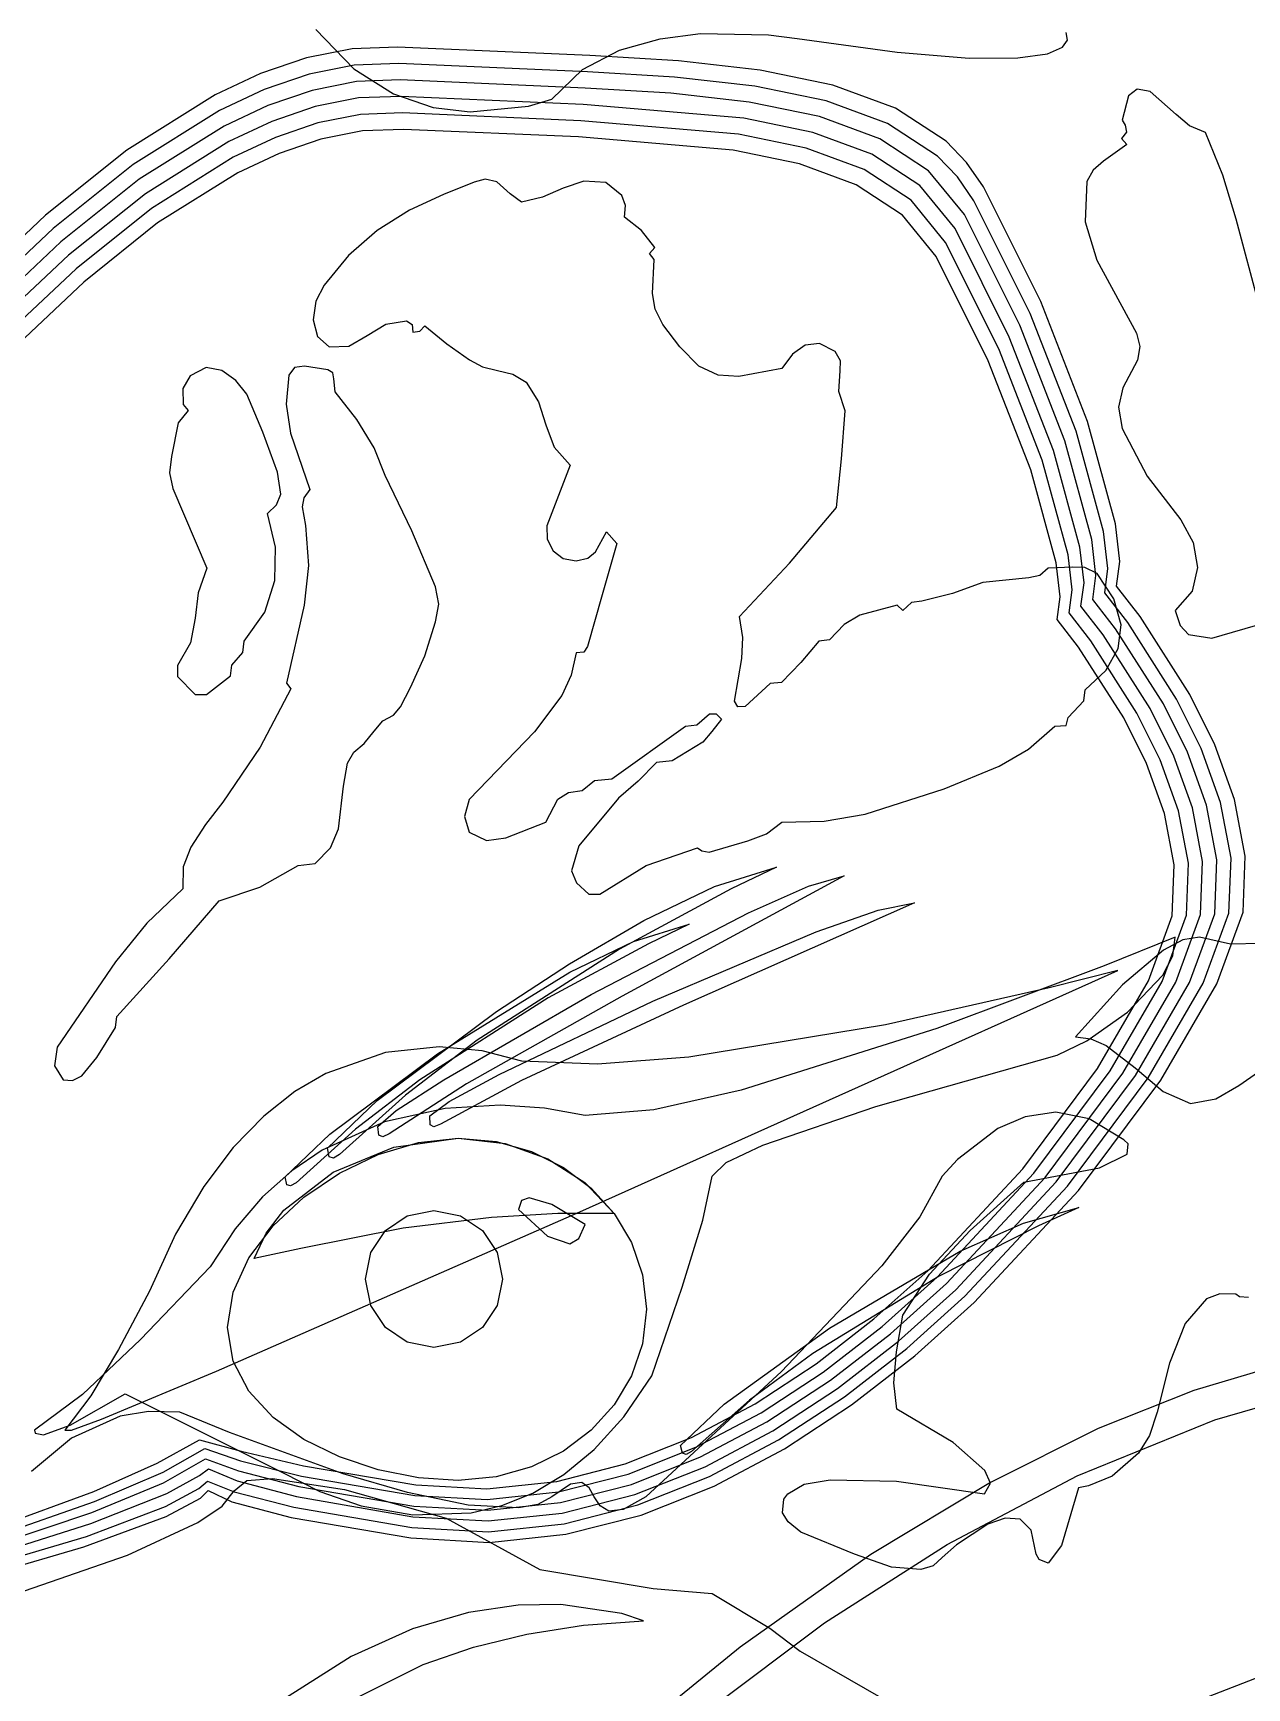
# Model space of a CAD drawing. Extents: x 0 to 231, y 0 to 238.
# Drawn here: x 94.8 to 132.3, y 147.2 to 198.3 of the extents above; entities that cross this region are included whole.
import ezdxf

# ---------------------------------------------------------------- set-up
doc = ezdxf.new("R2010")
doc.units = 0

msp = doc.modelspace()

# ---------------------------------------------------------------- linework, layer by layer
at = {"layer": 'Layer 1'}
for p, q in [((103.530291, 198.403423), (104.701846, 197.184422)), ((126.742863, 198.07057), (126.701994, 198.30999)), ((104.6533, 197.811331), (103.238278, 197.527494)), ((106.052966, 197.861515), (104.6533, 197.811331)), ((111.989354, 197.602109), (106.052966, 197.861515)), ((112.907108, 197.768374), (114.156949, 198.118563)), ((114.156949, 198.118563), (115.407885, 198.274953)), ((115.407885, 198.274953), (117.505734, 198.238456)), ((117.505734, 198.238456), (118.386043, 198.123126)), ((118.386043, 198.123126), (121.479685, 197.70195)), ((126.117983, 197.655964), (126.583719, 197.856697)), ((126.583719, 197.856697), (126.742863, 198.07057)), ((103.238278, 197.527494), (101.82145, 197.041317)), ((104.716122, 197.303972), (103.326828, 197.025295)), ((106.090339, 197.353243), (104.716122, 197.303972)), ((111.918973, 197.098413), (106.090339, 197.353243)), ((111.760189, 197.166356), (112.907108, 197.768374)), ((114.726944, 197.433925), (111.989354, 197.602109)), ((117.245233, 197.151312), (114.726944, 197.433925)), ((121.479685, 197.70195), (123.70612, 197.521655)), ((123.70612, 197.521655), (125.205501, 197.525304)), ((125.205501, 197.525304), (126.117983, 197.655964)), ((101.82145, 197.041317), (100.416364, 196.384115)), ((103.326828, 197.025295), (101.93576, 196.547958)), ((104.778943, 196.796612), (103.415377, 196.523096)), ((104.701846, 197.184422), (105.930336, 196.412145)), ((106.127712, 196.84497), (104.778943, 196.796612)), ((111.848395, 196.594915), (106.127712, 196.84497)), ((110.818018, 196.254478), (111.760189, 197.166356)), ((114.606797, 196.933281), (111.918973, 197.098413)), ((117.079274, 196.655828), (114.606797, 196.933281)), ((119.495051, 196.687688), (117.245233, 197.151312)), ((100.416364, 196.384115), (97.69562, 194.681894)), ((101.93576, 196.547958), (100.556221, 195.902705)), ((103.415377, 196.523096), (102.050069, 196.054598)), ((104.841765, 196.289252), (103.503926, 196.020897)), ((106.165085, 196.336698), (104.841765, 196.289252)), ((105.930336, 196.412145), (107.150067, 195.998998)), ((111.777817, 196.091416), (106.165085, 196.336698)), ((110.099757, 196.038415), (110.818018, 196.254478)), ((114.486445, 196.432843), (111.848395, 196.594915)), ((116.913139, 196.16052), (114.486445, 196.432843)), ((119.28814, 196.200671), (117.079274, 196.655828)), ((121.427224, 195.976472), (119.495051, 196.687688)), ((128.620044, 196.356261), (128.426289, 195.601852)), ((128.894034, 196.563556), (128.620044, 196.356261)), ((129.29521, 196.492263), (128.894034, 196.563556)), ((130.09902, 195.777155), (129.29521, 196.492263)), ((100.556221, 195.902705), (97.884945, 194.231433)), ((102.050069, 196.054598), (100.696078, 195.421294)), ((103.503926, 196.020897), (102.164379, 195.561238)), ((104.904586, 195.781892), (103.592475, 195.518697)), ((106.202458, 195.828426), (104.904586, 195.781892)), ((111.707239, 195.587918), (106.202458, 195.828426)), ((107.150067, 195.998998), (108.295344, 195.85739)), ((108.295344, 195.85739), (110.099757, 196.038415)), ((116.747005, 195.665211), (111.777817, 196.091416)), ((119.081106, 195.713777), (116.913139, 196.16052)), ((121.185132, 195.502427), (119.28814, 196.200671)), ((122.992579, 194.951083), (121.427224, 195.976472)), ((130.503269, 195.426433), (130.09902, 195.777155)), ((100.696078, 195.421294), (98.07427, 193.780972)), ((102.164379, 195.561238), (100.835934, 194.939884)), ((103.592475, 195.518697), (102.278688, 195.067879)), ((104.967407, 195.274532), (103.681024, 195.016498)), ((106.239831, 195.320154), (104.967407, 195.274532)), ((111.636588, 195.084222), (106.239831, 195.320154)), ((116.58087, 195.169903), (111.707239, 195.587918)), ((118.874072, 195.226883), (116.747005, 195.665211)), ((120.700816, 194.554468), (118.874072, 195.226883)), ((120.942974, 195.028447), (119.081106, 195.713777)), ((122.721985, 194.495714), (121.185132, 195.502427)), ((128.561298, 195.230926), (128.404332, 195.039856)), ((128.426289, 195.601852), (128.524801, 195.444419)), ((128.524801, 195.444419), (128.561298, 195.230926)), ((130.999884, 195.226721), (130.503269, 195.426433)), ((131.532595, 193.906529), (130.999884, 195.226721)), ((100.835934, 194.939884), (98.263594, 193.330511)), ((102.278688, 195.067879), (100.975791, 194.458473)), ((103.681024, 195.016498), (102.392998, 194.574519)), ((116.414502, 194.674419), (111.636588, 195.084222)), ((118.667038, 194.739989), (116.58087, 195.169903)), ((120.458658, 194.080488), (118.667038, 194.739989)), ((122.451371, 194.040364), (120.942974, 195.028447)), ((123.622335, 194.299766), (122.992579, 194.951083)), ((128.570642, 194.852992), (127.845781, 194.339522)), ((128.404332, 195.039856), (128.570642, 194.852992)), ((97.69562, 194.681894), (95.184442, 192.671345)), ((97.884945, 194.231433), (95.419425, 192.25744)), ((100.975791, 194.458473), (98.452919, 192.88005)), ((102.392998, 194.574519), (101.115648, 193.977063)), ((118.459685, 194.252971), (116.414502, 194.674419)), ((120.216106, 193.606443), (118.459685, 194.252971)), ((122.180758, 193.585014), (120.700816, 194.554468)), ((123.340278, 193.856249), (122.721985, 194.495714)), ((124.141946, 193.544938), (123.622335, 194.299766)), ((127.845781, 194.339522), (127.529447, 194.062225)), ((98.07427, 193.780972), (95.654407, 191.843534)), ((101.115648, 193.977063), (98.642244, 192.429589)), ((108.419609, 193.690225), (107.468934, 193.305751)), ((108.75725, 193.778636), (108.419609, 193.690225)), ((109.119417, 193.698167), (108.75725, 193.778636)), ((109.523804, 193.32397), (109.119417, 193.698167)), ((111.805154, 193.721335), (111.162492, 193.506397)), ((112.480181, 193.674809), (111.805154, 193.721335)), ((121.910144, 193.129665), (120.458658, 194.080488)), ((123.558928, 192.68536), (122.451371, 194.040364)), ((123.850437, 193.115149), (123.340278, 193.856249)), ((127.339203, 193.712182), (127.281537, 192.458721)), ((127.529447, 194.062225), (127.339203, 193.712182)), ((131.943201, 192.54889), (131.532595, 193.906529)), ((98.263594, 193.330511), (95.88939, 191.429628)), ((107.468934, 193.305751), (106.423017, 192.822063)), ((109.880891, 193.070301), (109.523804, 193.32397)), ((110.528852, 193.224538), (109.880891, 193.070301)), ((111.162492, 193.506397), (110.528852, 193.224538)), ((112.976307, 193.281108), (112.480181, 193.674809)), ((113.087068, 192.97227), (112.976307, 193.281108)), ((121.639083, 192.674296), (120.216106, 193.606443)), ((123.267419, 192.255571), (122.180758, 193.585014)), ((125.911614, 189.999178), (124.141946, 193.544938)), ((95.184442, 192.671345), (92.991226, 190.602985)), ((98.452919, 192.88005), (96.124372, 191.015723)), ((106.423017, 192.822063), (105.4251, 192.19157)), ((113.060396, 192.610614), (113.087068, 192.97227)), ((122.683933, 191.395993), (121.639083, 192.674296)), ((122.975909, 191.825782), (121.910144, 193.129665)), ((125.264244, 189.268537), (123.558928, 192.68536)), ((125.587929, 189.633858), (123.850437, 193.115149)), ((95.419425, 192.25744), (93.266085, 190.226686)), ((98.642244, 192.429589), (96.359354, 190.601817)), ((105.4251, 192.19157), (104.531945, 191.428519)), ((113.582391, 192.19776), (113.060396, 192.610614)), ((113.99472, 191.67629), (113.582391, 192.19776)), ((124.940559, 188.903216), (123.267419, 192.255571)), ((127.281537, 192.458721), (127.647646, 191.278794)), ((132.6812, 189.807642), (131.943201, 192.54889)), ((95.654407, 191.843534), (93.540944, 189.850387)), ((113.828877, 191.489425), (113.99472, 191.67629)), ((124.616874, 188.537896), (122.975909, 191.825782)), ((95.88939, 191.429628), (93.815803, 189.474088)), ((104.531945, 191.428519), (103.78069, 190.503246)), ((113.973231, 191.303495), (113.828877, 191.489425)), ((113.923887, 190.252731), (113.973231, 191.303495)), ((124.292795, 188.172575), (122.683933, 191.395993)), ((127.647646, 191.278794), (128.874764, 189.023744)), ((96.124372, 191.015723), (94.090663, 189.097789)), ((96.359354, 190.601817), (94.365522, 188.72149)), ((103.78069, 190.503246), (103.526985, 190.012259)), ((114.003122, 189.761641), (113.923887, 190.252731)), ((103.526985, 190.012259), (103.447195, 189.439285)), ((114.244185, 189.293764), (114.003122, 189.761641)), ((127.00378, 186.001206), (125.587929, 189.633858)), ((127.353685, 186.299255), (125.911614, 189.999178)), ((103.447195, 189.439285), (103.574212, 188.923421)), ((105.113678, 188.9504), (105.689915, 189.306041)), ((105.689915, 189.306041), (106.329526, 189.410554)), ((106.329526, 189.410554), (106.498755, 189.294406)), ((106.498755, 189.294406), (106.520128, 189.060183)), ((106.741329, 189.085468), (106.893858, 189.247048)), ((106.893858, 189.247048), (107.571243, 188.700818)), ((114.764603, 188.604525), (114.244185, 189.293764)), ((126.653876, 185.703157), (125.264244, 189.268537)), ((103.574212, 188.923421), (103.940927, 188.603766)), ((103.940927, 188.603766), (104.548215, 188.623138)), ((104.548215, 188.623138), (105.113678, 188.9504)), ((106.520128, 189.060183), (106.741329, 189.085468)), ((107.571243, 188.700818), (108.276657, 188.205744)), ((115.357899, 188.009535), (114.764603, 188.604525)), ((118.639478, 188.659124), (118.245982, 188.381177)), ((119.083778, 188.706176), (118.639478, 188.659124)), ((119.563291, 188.455675), (119.083778, 188.706176)), ((126.303972, 185.405107), (124.940559, 188.903216)), ((128.874764, 189.023744), (128.975109, 188.615612)), ((128.975109, 188.615612), (128.900049, 188.192371)), ((108.276657, 188.205744), (108.673489, 187.984827)), ((118.245982, 188.381177), (117.918881, 187.938994)), ((119.727382, 188.176093), (119.563291, 188.455675)), ((119.714885, 187.860861), (119.727382, 188.176093)), ((125.603929, 184.809009), (124.292795, 188.172575)), ((125.954067, 185.107058), (124.616874, 188.537896)), ((128.900049, 188.192371), (128.451982, 187.335421)), ((99.647241, 187.70915), (99.416404, 187.320238)), ((100.138556, 187.960994), (99.647241, 187.70915)), ((100.623084, 187.877095), (100.138556, 187.960994)), ((101.057771, 187.567907), (100.623084, 187.877095)), ((101.399565, 187.143884), (101.057771, 187.567907)), ((102.693604, 187.729705), (102.615661, 186.829024)), ((102.868848, 187.963702), (102.693604, 187.729705)), ((103.179686, 188.007492), (102.868848, 187.963702)), ((103.898415, 187.889008), (103.179686, 188.007492)), ((104.055571, 187.795583), (103.898415, 187.889008)), ((104.08528, 187.612857), (104.055571, 187.795583)), ((104.122185, 187.211623), (104.08528, 187.612857)), ((108.673489, 187.984827), (109.140264, 187.875635)), ((109.140264, 187.875635), (109.610981, 187.758297)), ((109.610981, 187.758297), (110.019639, 187.512942)), ((115.948304, 187.729691), (115.357899, 188.009535)), ((116.592841, 187.689763), (115.948304, 187.729691)), ((117.918881, 187.938994), (116.592841, 187.689763)), ((119.680082, 187.220499), (119.714885, 187.860861)), ((99.416404, 187.320238), (99.430477, 186.82201)), ((101.893005, 185.964008), (101.399565, 187.143884)), ((104.794373, 186.359753), (104.122185, 187.211623)), ((110.019639, 187.512942), (110.405938, 186.902062)), ((119.878158, 186.625802), (119.680082, 187.220499)), ((128.451982, 187.335421), (128.314286, 186.738096)), ((99.580904, 186.639349), (99.273044, 186.256276)), ((99.430477, 186.82201), (99.580904, 186.639349)), ((102.615661, 186.829024), (102.745926, 185.9403)), ((110.405938, 186.902062), (110.6273, 186.196538)), ((119.761835, 185.149044), (119.878158, 186.625802)), ((128.314286, 186.738096), (128.426756, 186.084361)), ((99.273044, 186.256276), (99.074734, 185.214213)), ((105.327463, 185.485459), (104.794373, 186.359753)), ((110.6273, 186.196538), (110.884574, 185.50827)), ((128.217642, 183.138904), (127.353685, 186.299255)), ((128.426756, 186.084361), (129.195412, 184.60953)), ((102.3437, 184.729124), (101.893005, 185.964008)), ((102.745926, 185.9403), (103.343426, 184.201698)), ((127.486417, 182.657728), (126.653876, 185.703157)), ((127.85203, 182.898316), (127.00378, 186.001206)), ((99.074734, 185.214213), (99.007375, 184.71081)), ((105.668959, 184.624947), (105.327463, 185.485459)), ((110.884574, 185.50827), (111.378613, 184.949157)), ((119.600664, 183.641104), (119.761835, 185.149044)), ((126.755192, 182.176551), (125.954067, 185.107058)), ((127.120804, 182.417139), (126.303972, 185.405107)), ((99.007375, 184.71081), (99.107669, 184.230662)), ((102.44338, 184.051914), (102.3437, 184.729124)), ((106.49093, 182.91636), (105.668959, 184.624947)), ((111.378613, 184.949157), (110.664789, 183.072567)), ((126.389506, 181.935962), (125.603929, 184.809009)), ((129.195412, 184.60953), (130.23841, 183.256629)), ((99.107669, 184.230662), (100.166725, 181.772456)), ((102.313283, 183.719988), (102.44338, 184.051914)), ((103.343426, 184.201698), (103.157715, 183.941978)), ((102.035373, 183.454239), (102.313283, 183.719988)), ((103.157715, 183.941978), (103.110663, 183.658914)), ((103.110663, 183.658914), (103.205146, 183.089852)), ((118.153221, 181.922356), (119.600664, 183.641104)), ((102.279385, 182.412701), (102.035373, 183.454239)), ((103.205146, 183.089852), (103.3039, 181.845917)), ((110.664789, 183.072567), (110.670023, 182.660144)), ((128.354543, 181.977861), (128.217642, 183.138904)), ((130.23841, 183.256629), (130.61976, 182.558485)), ((130.23841, 183.256629), (130.23841, 183.256629)), ((107.219002, 181.188503), (106.49093, 182.91636)), ((110.670023, 182.660144), (110.852413, 182.305312)), ((112.16689, 182.271034), (112.499802, 182.893644)), ((112.824479, 182.529258), (112.37104, 180.946046)), ((112.499802, 182.893644), (112.824479, 182.529258)), ((127.618339, 181.538904), (127.486417, 182.657728)), ((127.986441, 181.758382), (127.85203, 182.898316)), ((130.61976, 182.558485), (130.754274, 181.790091)), ((102.262589, 181.389733), (102.279385, 182.412701)), ((110.852413, 182.305312), (111.16558, 182.064089)), ((111.16558, 182.064089), (111.563142, 181.992489)), ((111.563142, 181.992489), (111.925565, 182.081133)), ((111.925565, 182.081133), (112.16689, 182.271034)), ((126.514014, 180.880468), (126.389506, 181.935962)), ((126.882136, 181.099947), (126.755192, 182.176551)), ((127.250237, 181.319425), (127.120804, 182.417139)), ((128.252971, 181.211861), (128.354543, 181.977861)), ((100.166725, 181.772456), (99.896056, 181.008507)), ((103.3039, 181.845917), (103.171102, 180.630011)), ((116.610827, 180.277537), (118.153221, 181.922356)), ((125.545768, 181.466932), (124.833112, 181.398551)), ((125.883117, 181.544364), (125.545768, 181.466932)), ((126.140932, 181.772456), (125.883117, 181.544364)), ((126.889676, 181.794471), (126.140932, 181.772456)), ((127.270617, 181.789733), (126.889676, 181.794471)), ((127.651734, 181.60381), (127.270617, 181.789733)), ((127.520461, 180.800759), (127.618339, 181.538904)), ((128.165612, 180.822715), (127.651734, 181.60381)), ((127.886716, 181.00631), (127.986441, 181.758382)), ((130.754274, 181.790091), (130.587643, 181.056909)), ((99.896056, 181.008507), (99.801229, 180.225857)), ((101.950692, 180.412839), (102.262589, 181.389733)), ((107.324756, 180.654771), (107.219002, 181.188503)), ((112.37104, 180.946046), (111.917251, 179.347418)), ((123.190804, 180.984937), (122.240129, 180.750772)), ((124.120456, 181.33052), (123.190804, 180.984937)), ((124.833112, 181.398551), (124.120456, 181.33052)), ((126.787951, 180.389656), (126.882136, 181.099947)), ((127.154206, 180.595207), (127.250237, 181.319425)), ((128.599372, 180.085534), (127.886716, 181.00631)), ((128.978759, 180.274033), (128.252971, 181.211861)), ((130.587643, 181.056909), (130.06556, 180.464402)), ((101.309403, 179.509523), (101.950692, 180.412839)), ((103.171102, 180.630011), (102.621661, 178.216418)), ((107.225543, 180.107023), (107.324756, 180.654771)), ((121.474918, 180.62604), (120.324707, 180.315377)), ((121.656177, 180.464402), (121.474918, 180.62604)), ((121.921525, 180.703063), (121.656177, 180.464402)), ((122.240129, 180.750772), (121.921525, 180.703063)), ((126.421696, 180.184105), (126.514014, 180.880468)), ((127.840467, 179.708527), (127.154206, 180.595207)), ((128.21992, 179.897034), (127.520461, 180.800759)), ((128.398573, 180.02154), (128.165612, 180.822715)), ((130.06556, 180.464402), (130.21955, 179.994363)), ((99.801229, 180.225857), (99.660942, 179.464142)), ((106.89158, 179.062449), (107.225543, 180.107023)), ((116.716669, 179.626218), (116.610827, 180.277537)), ((119.844442, 180.026116), (119.387171, 179.550633)), ((120.324707, 180.315377), (119.844442, 180.026116)), ((127.081563, 179.331534), (126.421696, 180.184105)), ((127.461015, 179.520034), (126.787951, 180.389656)), ((129.699305, 177.582012), (128.21992, 179.897034)), ((128.303717, 179.284526), (128.398573, 180.02154)), ((130.10667, 177.726833), (128.599372, 180.085534)), ((130.51386, 177.871653), (128.978759, 180.274033)), ((130.21955, 179.994363), (130.47402, 179.719038)), ((131.195625, 179.604999), (132.868065, 180.090672)), ((99.660942, 179.464142), (99.25389, 178.762998)), ((101.271096, 179.164757), (101.309403, 179.509523)), ((116.679033, 178.979586), (116.716669, 179.626218)), ((119.058289, 179.509056), (118.508206, 178.851292)), ((119.387171, 179.550633), (119.058289, 179.509056)), ((128.884574, 177.292372), (127.461015, 179.520034)), ((129.29194, 177.437134), (127.840467, 179.708527)), ((130.47402, 179.719038), (131.195625, 179.604999)), ((100.931469, 178.77421), (101.271096, 179.164757)), ((106.45566, 178.078139), (106.89158, 179.062449)), ((111.565478, 179.156348), (111.409653, 178.465629)), ((111.799175, 179.177079), (111.565478, 179.156348)), ((111.917251, 179.347418), (111.799175, 179.177079)), ((116.459934, 177.656758), (116.679033, 178.979586)), ((128.477209, 177.147552), (127.081563, 179.331534)), ((127.919191, 178.612944), (128.303717, 179.284526)), ((99.25389, 178.762998), (99.251554, 178.420101)), ((99.251554, 178.420101), (99.804674, 177.866981)), ((100.155046, 177.867448), (100.89503, 178.439722)), ((100.89503, 178.439722), (100.931469, 178.77421)), ((100.89503, 178.439722), (100.89503, 178.439722)), ((111.409653, 178.465629), (111.124732, 177.837944)), ((118.508206, 178.851292), (117.907669, 178.241178)), ((127.283143, 178.008064), (127.919191, 178.612944)), ((99.804674, 177.866981), (100.155046, 177.867448)), ((102.757605, 178.046371), (101.812712, 176.238279)), ((102.621661, 178.216418), (102.757605, 178.046371)), ((106.138515, 177.488346), (106.45566, 178.078139)), ((117.558699, 178.201936), (116.785546, 177.492317)), ((117.907669, 178.241178), (117.558699, 178.201936)), ((127.248106, 177.667036), (127.283143, 178.008064)), ((131.283845, 176.31396), (130.51386, 177.871653)), ((105.926358, 177.229232), (106.138515, 177.488346)), ((111.124732, 177.837944), (110.279089, 176.716361)), ((116.559498, 177.489573), (116.459934, 177.656758)), ((116.785546, 177.492317), (116.559498, 177.489573)), ((126.924771, 177.332723), (127.248106, 177.667036)), ((130.019953, 175.96435), (129.29194, 177.437134)), ((130.441319, 176.080963), (129.699305, 177.582012)), ((130.862684, 176.197461), (130.10667, 177.726833)), ((105.326763, 176.734756), (105.600286, 177.052718)), ((105.600286, 177.052718), (105.926358, 177.229232)), ((112.665644, 175.26302), (114.943059, 176.893416)), ((114.943059, 176.893416), (115.294365, 176.930789)), ((115.294365, 176.930789), (115.684445, 177.273686)), ((115.684445, 177.273686), (115.894493, 177.27135)), ((116.050233, 177.100836), (115.751249, 176.722843)), ((115.894493, 177.27135), (116.050233, 177.100836)), ((125.533621, 176.17568), (126.349753, 176.892481)), ((126.349753, 176.892481), (126.701994, 176.913971)), ((126.701994, 176.913971), (126.763214, 177.160859)), ((126.763214, 177.160859), (126.924771, 177.332723)), ((129.177222, 175.731467), (128.477209, 177.147552)), ((129.598588, 175.847966), (128.884574, 177.292372)), ((104.702649, 176.085773), (105.02521, 176.353376)), ((105.02521, 176.353376), (105.326763, 176.734756)), ((105.02521, 176.353376), (105.02521, 176.353376)), ((110.279089, 176.716361), (108.264978, 174.62114)), ((115.474689, 176.396355), (114.535694, 175.82268)), ((115.751249, 176.722843), (115.474689, 176.396355)), ((131.894886, 174.621373), (131.283845, 176.31396)), ((101.812712, 176.238279), (100.658646, 174.537051)), ((104.510514, 175.744372), (104.702649, 176.085773)), ((114.535694, 175.82268), (114.042838, 175.764752)), ((124.624991, 175.656838), (125.533621, 176.17568)), ((130.165182, 174.278476), (129.598588, 175.847966)), ((130.597657, 174.364004), (130.019953, 175.96435)), ((131.030133, 174.449925), (130.441319, 176.080963)), ((131.462608, 174.535649), (130.862684, 176.197461)), ((104.377723, 175.039717), (104.510514, 175.744372)), ((114.042838, 175.764752), (113.480375, 175.190669)), ((122.928259, 174.95189), (124.624991, 175.656838)), ((129.732707, 174.192752), (129.177222, 175.731467)), ((104.232494, 173.71467), (104.377723, 175.039717)), ((110.996649, 174.63387), (111.33021, 174.838998)), ((111.33021, 174.838998), (111.754211, 174.901437)), ((111.754211, 174.901437), (112.134948, 175.210698)), ((112.134948, 175.210698), (112.665644, 175.26302)), ((113.480375, 175.190669), (112.87867, 174.667389)), ((120.48944, 174.169628), (122.928259, 174.95189)), ((100.658646, 174.537051), (100.116096, 173.85552)), ((108.264978, 174.62114), (108.123194, 174.100663)), ((110.631154, 173.924134), (110.996649, 174.63387)), ((112.87867, 174.667389), (111.644194, 173.198106)), ((112.87867, 174.667389), (112.87867, 174.667389)), ((130.472677, 172.65538), (130.165182, 174.278476)), ((130.911182, 172.708966), (130.597657, 174.364004)), ((131.349686, 172.763178), (131.030133, 174.449925)), ((131.788191, 172.817077), (131.462608, 174.535649)), ((132.226561, 172.870976), (131.894886, 174.621373)), ((100.116096, 173.85552), (99.664993, 173.149112)), ((108.123194, 174.100663), (108.265912, 173.614873)), ((109.396503, 173.438402), (110.631154, 173.924134)), ((117.440616, 173.561872), (117.918881, 173.924134)), ((117.918881, 173.924134), (119.221241, 173.954646)), ((119.221241, 173.954646), (120.48944, 174.169628)), ((130.034173, 172.601482), (129.732707, 174.192752)), ((103.984278, 173.126886), (104.232494, 173.71467)), ((108.265912, 173.614873), (108.800309, 173.356795)), ((108.800309, 173.356795), (109.396503, 173.438402)), ((115.673233, 172.997752), (116.871212, 173.3497)), ((116.871212, 173.3497), (117.440616, 173.561872)), ((99.664993, 173.149112), (99.433864, 172.544079)), ((103.510203, 172.646446), (103.984278, 173.126886)), ((111.644194, 173.198106), (111.424847, 172.423588)), ((113.733284, 172.586941), (115.31492, 173.127156)), ((115.31492, 173.127156), (115.451156, 173.039329)), ((115.451156, 173.039329), (115.673233, 172.997752)), ((131.283918, 171.095001), (131.349686, 172.763178)), ((131.721182, 171.117425), (131.788191, 172.817077)), ((132.158446, 171.139848), (132.226561, 172.870976)), ((99.433864, 172.544079), (99.419266, 171.868621)), ((101.798638, 171.921644), (102.986047, 172.588051)), ((102.986047, 172.588051), (103.510203, 172.646446)), ((111.424847, 172.423588), (111.572801, 172.052399)), ((112.297053, 171.702312), (113.733284, 172.586941)), ((119.844055, 172.266643), (112.986935, 168.548326)), ((115.842196, 171.932251), (117.753038, 172.533393)), ((117.753038, 172.533393), (116.35772, 171.860818)), ((118.741705, 171.952285), (119.844055, 172.266643)), ((129.972128, 171.02773), (130.034173, 172.601482)), ((130.409391, 171.050153), (130.472677, 172.65538)), ((130.846655, 171.07211), (130.911182, 172.708966)), ((99.419266, 171.868621), (98.308252, 170.809069)), ((100.540454, 171.494892), (101.798638, 171.921644)), ((111.572801, 172.052399), (111.952755, 171.701844)), ((116.35772, 171.860818), (112.907692, 170.000265)), ((113.656203, 170.887326), (115.842196, 171.932251)), ((116.887759, 171.128651), (118.741705, 171.952285)), ((98.994148, 169.704084), (100.540454, 171.494892)), ((111.952755, 171.701844), (112.297053, 171.702312)), ((122.011687, 171.437431), (114.883671, 168.269138)), ((118.975039, 170.534998), (120.887983, 171.210537)), ((120.887983, 171.210537), (122.011687, 171.437431)), ((98.308252, 170.809069), (97.337125, 169.609543)), ((111.358091, 169.551471), (113.656203, 170.887326)), ((112.029428, 168.598721), (116.887759, 171.128651)), ((113.340086, 170.234532), (115.059849, 170.775462)), ((115.059849, 170.775462), (113.804133, 170.170166)), ((129.236692, 169.023678), (129.972128, 171.02773)), ((129.659267, 169.005866), (130.409391, 171.050153)), ((130.081822, 168.987896), (130.846655, 171.07211)), ((130.504377, 168.970552), (131.283918, 171.095001)), ((130.926933, 168.952894), (131.721182, 171.117425)), ((131.349488, 168.935237), (132.158446, 171.139848)), ((111.372737, 169.294179), (113.340086, 170.234532)), ((113.932996, 168.394396), (118.975039, 170.534998)), ((130.06556, 170.373703), (127.875665, 169.486095)), ((130.299688, 170.294869), (129.70205, 169.970776)), ((129.993296, 169.79559), (130.06556, 170.373703)), ((130.06556, 170.373703), (130.06556, 170.373703)), ((130.813019, 170.373703), (130.299688, 170.294869)), ((131.770643, 170.151801), (130.813019, 170.373703)), ((97.384775, 167.920635), (98.994148, 169.704084)), ((112.907692, 170.000265), (108.506844, 167.18749)), ((113.804133, 170.170166), (110.699242, 168.495712)), ((129.70205, 169.970776), (128.442172, 168.902142)), ((129.680151, 169.199958), (129.993296, 169.79559)), ((132.704828, 170.176619), (131.770643, 170.151801)), ((97.337125, 169.609543), (95.54369, 166.976968)), ((107.282128, 166.76546), (111.372737, 169.294179)), ((109.110892, 168.077543), (111.358091, 169.551471)), ((111.682502, 161.894712), (128.290344, 169.345946)), ((127.875665, 169.486095), (122.707525, 167.547373)), ((128.290344, 169.345946), (126.176363, 168.802871)), ((128.290344, 169.345946), (128.290344, 169.345946)), ((128.594, 168.061251), (129.680151, 169.199958)), ((126.176363, 168.802871), (121.119174, 167.664163)), ((128.442172, 168.902142), (126.982291, 167.290434)), ((127.662522, 166.312313), (129.236692, 169.023678)), ((128.053661, 166.240159), (129.659267, 169.005866)), ((128.444734, 166.168077), (130.081822, 168.987896)), ((128.835807, 166.096389), (130.504377, 168.970552)), ((129.22688, 166.024505), (130.926933, 168.952894)), ((129.617953, 165.95262), (131.349488, 168.935237)), ((110.699242, 168.495712), (106.73857, 165.964248)), ((107.477759, 165.967183), (112.029428, 168.598721)), ((112.986935, 168.548326), (108.178261, 165.843085)), ((109.188681, 166.128448), (113.932996, 168.394396)), ((114.883671, 168.269138), (109.877424, 165.949825)), ((97.343198, 167.586614), (97.384775, 167.920635)), ((105.421363, 165.326886), (109.110892, 168.077543)), ((121.119174, 167.664163), (115.045907, 166.665604)), ((127.332662, 167.167804), (128.594, 168.061251)), ((96.767187, 166.656495), (97.343198, 167.586614)), ((108.506844, 167.18749), (106.294827, 165.497693)), ((122.707525, 167.547373), (116.663456, 165.643688)), ((126.421696, 166.729839), (127.332662, 167.167804)), ((126.982291, 167.290434), (127.464417, 167.232768)), ((127.464417, 167.232768), (127.931214, 167.021815)), ((95.54369, 166.976968), (95.454987, 166.400899)), ((96.304288, 166.094732), (96.767187, 166.656495)), ((105.679236, 166.811593), (103.834311, 166.164318)), ((103.961723, 164.289823), (107.282128, 166.76546)), ((107.331457, 166.981486), (105.679236, 166.811593)), ((108.666153, 166.865608), (107.331457, 166.981486)), ((109.883694, 166.542974), (108.666153, 166.865608)), ((115.045907, 166.665604), (112.230474, 166.448812)), ((120.815344, 165.141488), (126.421696, 166.729839)), ((127.931214, 167.021815), (128.827581, 166.332752)), ((132.027582, 165.795515), (133.241794, 166.636407)), ((95.454987, 166.400899), (95.721211, 165.968832)), ((96.013998, 165.942262), (96.304288, 166.094732)), ((103.834311, 166.164318), (102.878591, 165.601784)), ((107.647898, 165.296228), (109.188681, 166.128448)), ((112.230474, 166.448812), (109.883694, 166.542974)), ((125.35693, 163.21992), (127.662522, 166.312313)), ((125.702016, 163.085834), (128.053661, 166.240159)), ((126.046979, 162.951988), (128.444734, 166.168077)), ((126.391941, 162.818369), (128.835807, 166.096389)), ((128.827581, 166.332752), (129.688911, 165.60865)), ((95.721211, 165.968832), (96.013998, 165.942262)), ((102.878591, 165.601784), (101.921502, 164.848052)), ((106.73857, 165.964248), (104.74775, 164.443435)), ((108.178261, 165.843085), (105.794158, 164.300597)), ((106.007141, 165.016539), (107.477759, 165.967183)), ((109.877424, 165.949825), (107.379706, 164.599113)), ((116.663456, 165.643688), (113.969922, 165.044406)), ((126.736904, 162.684637), (129.22688, 166.024505)), ((127.081867, 162.550904), (129.617953, 165.95262)), ((129.688911, 165.60865), (130.532722, 165.234921)), ((131.32397, 165.375069), (132.027582, 165.795515)), ((103.891875, 163.858194), (105.421363, 165.326886)), ((106.294827, 165.497693), (104.259064, 163.658249)), ((107.524526, 165.083093), (105.650404, 164.66502)), ((107.045218, 164.849979), (107.647898, 165.296228)), ((109.214704, 165.181453), (107.524526, 165.083093)), ((110.587357, 165.090393), (109.214704, 165.181453)), ((111.845775, 164.861191), (110.587357, 165.090393)), ((117.329096, 163.944386), (120.815344, 165.141488)), ((130.532722, 165.234921), (131.32397, 165.375069)), ((101.921502, 164.848052), (100.978647, 163.87917)), ((105.650404, 164.66502), (103.725915, 163.796938)), ((105.441451, 164.524367), (106.007141, 165.016539)), ((107.055306, 164.578025), (107.045218, 164.849979)), ((107.174972, 164.517652), (107.055306, 164.578025)), ((107.379706, 164.599113), (107.174972, 164.517652)), ((107.379706, 164.599113), (107.379706, 164.599113)), ((113.969922, 165.044406), (111.845775, 164.861191)), ((125.430472, 164.826519), (124.587852, 164.464103)), ((126.379287, 164.963383), (125.430472, 164.826519)), ((127.404724, 164.763014), (126.379287, 164.963383)), ((128.477209, 164.113732), (127.404724, 164.763014)), ((102.585222, 162.967784), (103.961723, 164.289823)), ((104.74775, 164.443435), (102.915506, 162.787926)), ((105.472714, 164.254085), (105.441451, 164.524367)), ((105.596607, 164.20331), (105.472714, 164.254085)), ((105.794158, 164.300597), (105.596607, 164.20331)), ((105.794158, 164.300597), (105.794158, 164.300597)), ((105.937672, 163.889516), (107.921614, 164.166521)), ((106.693878, 164.035061), (107.921614, 164.166521)), ((107.921614, 164.166521), (109.093433, 164.059149)), ((107.921614, 164.166521), (109.374692, 164.000168)), ((109.093433, 164.059149), (110.184853, 163.7512)), ((124.587852, 164.464103), (123.339493, 163.509341)), ((128.612971, 163.988182), (128.477209, 164.113732)), ((100.978647, 163.87917), (100.065628, 162.671187)), ((103.725915, 163.796938), (102.786527, 163.153427)), ((103.94097, 163.590452), (103.891875, 163.858194)), ((104.068111, 163.547999), (103.94097, 163.590452)), ((104.062914, 163.118268), (105.937672, 163.889516)), ((104.259064, 163.658249), (104.068111, 163.547999)), ((104.257412, 163.08655), (105.454458, 163.663607)), ((104.259064, 163.658249), (104.259064, 163.658249)), ((105.454458, 163.663607), (106.693878, 164.035061)), ((109.374692, 164.000168), (110.693053, 163.528728)), ((110.184853, 163.7512), (111.172498, 163.263926)), ((116.196952, 163.413719), (117.329096, 163.944386)), ((127.728093, 163.246563), (128.582262, 163.669928)), ((128.582262, 163.669928), (128.612971, 163.988182)), ((102.786527, 163.153427), (101.88464, 162.348553)), ((102.54247, 161.942429), (104.062914, 163.118268)), ((103.156795, 162.338283), (104.257412, 163.08655)), ((110.693053, 163.528728), (111.830972, 162.793634)), ((111.172498, 163.263926), (112.03299, 162.61858)), ((115.769936, 162.992543), (116.196952, 163.413719)), ((122.427228, 160.072781), (125.35693, 163.21992)), ((122.713773, 159.875697), (125.702016, 163.085834)), ((123.339493, 163.509341), (122.870798, 162.992543)), ((125.393473, 162.805678), (127.728093, 163.246563)), ((100.065628, 162.671187), (99.198048, 161.200151)), ((102.62934, 162.727027), (102.585222, 162.967784)), ((102.743707, 162.68883), (102.62934, 162.727027)), ((102.915506, 162.787926), (102.743707, 162.68883)), ((102.915506, 162.787926), (102.915506, 162.787926)), ((111.830972, 162.793634), (112.742726, 161.836317)), ((112.03299, 162.61858), (112.742954, 161.836414)), ((115.477959, 161.634854), (115.769936, 162.992543)), ((122.870798, 162.992543), (122.182282, 161.735403)), ((123.000143, 159.678963), (126.046979, 162.951988)), ((123.286514, 159.482346), (126.391941, 162.818369)), ((123.572884, 159.285671), (126.736904, 162.684637)), ((123.735048, 161.31076), (125.393473, 162.805678)), ((123.859254, 159.088996), (127.081867, 162.550904)), ((101.88464, 162.348553), (101.036951, 161.36603)), ((102.206662, 161.453195), (103.156795, 162.338283)), ((109.878585, 162.239792), (109.790262, 161.964787)), ((110.111436, 162.325377), (109.878585, 162.239792)), ((110.818018, 162.116614), (110.111436, 162.325377)), ((111.845775, 161.497625), (110.818018, 162.116614)), ((125.376587, 161.540671), (127.09114, 162.021313)), ((127.09114, 162.021313), (125.846656, 161.461558)), ((100.461694, 156.969073), (111.682502, 161.894712)), ((101.991718, 161.230803), (102.54247, 161.942429)), ((105.679412, 161.310585), (106.351344, 161.763622)), ((108.947086, 161.71314), (106.229086, 161.390178)), ((106.351344, 161.763622), (107.174155, 161.92975)), ((107.174155, 161.92975), (107.997236, 161.763622)), ((107.997236, 161.763622), (108.669307, 161.310585)), ((110.997233, 161.838361), (108.947086, 161.71314)), ((109.790262, 161.964787), (110.67787, 161.135574)), ((112.742726, 161.836317), (110.997233, 161.838361)), ((111.650151, 161.061668), (111.845775, 161.497625)), ((111.845775, 161.497625), (111.845775, 161.497625)), ((112.742954, 161.836414), (113.279013, 160.93868)), ((114.835612, 159.558903), (115.477959, 161.634854)), ((122.182282, 161.735403), (121.00653, 160.223148)), ((123.426611, 160.671522), (125.376587, 161.540671)), ((99.198048, 161.200151), (98.391509, 159.442112)), ((101.036951, 161.36603), (100.260157, 160.189571)), ((101.46107, 160.465679), (102.206662, 161.453195)), ((101.621467, 160.451649), (101.991718, 161.230803)), ((106.229086, 161.390178), (103.063713, 160.756589)), ((105.226374, 160.638653), (105.679412, 161.310585)), ((106.229086, 161.390178), (106.229086, 161.390178)), ((108.669307, 161.310585), (109.122396, 160.638653)), ((110.67787, 161.135574), (111.366934, 160.900533)), ((111.366934, 160.900533), (111.650151, 161.061668)), ((122.47663, 159.967669), (123.735048, 161.31076)), ((125.846656, 161.461558), (122.775906, 159.900923)), ((103.063713, 160.756589), (101.621467, 160.451649)), ((105.060247, 159.815842), (105.226374, 160.638653)), ((109.122396, 160.638653), (109.28853, 159.815842)), ((113.279013, 160.93868), (113.617791, 159.946631)), ((119.392485, 158.294879), (123.426611, 160.671522)), ((100.260157, 160.189571), (98.111212, 157.947194)), ((100.974074, 159.410124), (101.46107, 160.465679)), ((121.00653, 160.223148), (117.907202, 156.954474)), ((120.76187, 158.580645), (122.427228, 160.072781)), ((121.656177, 158.694653), (122.47663, 159.967669)), ((105.226374, 158.992761), (105.060247, 159.815842)), ((109.28853, 159.815842), (109.122396, 158.992761)), ((113.617791, 159.946631), (113.735912, 158.881518)), ((113.901288, 156.826005), (114.835612, 159.558903)), ((122.775906, 159.900923), (118.872935, 157.517353)), ((121.015128, 158.353699), (122.713773, 159.875697)), ((121.268192, 158.127142), (123.000143, 159.678963)), ((121.521256, 157.900663), (123.286514, 159.482346)), ((98.391509, 159.442112), (97.433827, 157.643538)), ((100.799729, 158.320923), (100.974074, 159.410124)), ((105.679412, 158.32069), (105.226374, 158.992761)), ((109.122396, 158.992761), (108.669307, 158.32069)), ((121.77432, 157.674146), (123.572884, 159.285671)), ((122.027384, 157.447628), (123.859254, 159.088996)), ((131.029082, 159.199772), (130.369215, 158.437714)), ((131.446608, 159.360724), (131.029082, 159.199772)), ((131.934208, 159.34868), (131.446608, 159.360724)), ((132.053845, 159.265466), (131.934208, 159.34868)), ((132.331062, 159.243568), (132.053845, 159.265466)), ((113.735912, 158.881518), (113.617791, 157.81625)), ((118.980727, 157.19718), (120.76187, 158.580645)), ((121.457633, 157.561785), (121.656177, 158.694653)), ((130.369215, 158.437714), (129.884535, 157.220173)), ((98.111212, 157.947194), (96.318478, 156.247892)), ((100.974074, 157.279744), (100.799729, 158.320923)), ((106.351344, 157.867601), (105.679412, 158.32069)), ((108.669307, 158.32069), (107.997236, 157.867601)), ((116.132942, 155.94574), (119.392485, 158.294879)), ((119.198375, 156.94255), (121.015128, 158.353699)), ((119.415817, 156.688338), (121.268192, 158.127142)), ((97.433827, 157.643538), (96.578337, 156.209935)), ((107.174155, 157.701466), (106.351344, 157.867601)), ((107.997236, 157.867601), (107.174155, 157.701466)), ((107.174155, 157.701466), (107.174155, 157.701466)), ((113.617791, 157.81625), (113.279013, 156.824085)), ((118.872935, 157.517353), (116.920007, 156.072576)), ((119.633259, 156.434175), (121.521256, 157.900663)), ((119.850701, 156.179988), (121.77432, 157.674146)), ((120.068143, 155.925801), (122.027384, 157.447628)), ((121.380259, 156.605563), (121.457633, 157.561785)), ((96.904275, 155.486199), (100.461694, 156.969073)), ((101.46107, 156.351084), (100.974074, 157.279744)), ((117.907202, 156.954474), (113.714423, 153.088709)), ((117.097213, 155.963169), (118.980727, 157.19718)), ((117.277192, 155.683849), (119.198375, 156.94255)), ((129.884535, 157.220173), (129.504966, 155.704816)), ((133.23071, 157.143456), (130.643651, 156.372825)), ((113.279013, 156.824085), (112.742954, 155.926268)), ((113.034209, 155.560653), (113.901288, 156.826005)), ((117.456965, 155.404967), (119.415817, 156.688338)), ((117.636737, 155.126114), (119.633259, 156.434175)), ((121.469312, 155.798248), (121.380259, 156.605563)), ((131.290727, 155.470642), (135.792445, 156.759524)), ((96.318478, 156.247892), (94.841078, 155.144222)), ((96.578337, 156.209935), (95.775402, 155.144222)), ((95.944748, 155.301889), (97.64405, 156.26541)), ((97.64405, 156.26541), (102.502535, 153.836168)), ((102.206662, 155.543049), (101.46107, 156.351084)), ((112.742954, 155.926268), (112.03299, 155.144046)), ((114.792166, 154.678461), (116.132942, 155.94574)), ((115.124741, 154.9194), (117.097213, 155.963169)), ((116.920007, 156.072576), (115.131792, 154.488793)), ((117.81651, 154.847247), (119.850701, 156.179988)), ((117.996282, 154.568379), (120.068143, 155.925801)), ((130.643651, 156.372825), (127.683267, 155.194909)), ((97.484913, 155.575628), (95.978012, 154.900721)), ((95.986588, 155.149742), (96.904275, 155.486199)), ((98.360327, 155.720685), (97.484913, 155.575628)), ((99.325833, 155.704816), (98.360327, 155.720685)), ((100.858709, 155.072687), (99.325833, 155.704816)), ((103.156795, 154.863749), (102.206662, 155.543049)), ((112.123882, 154.55151), (113.034209, 155.560653)), ((115.265262, 154.619197), (117.277192, 155.683849)), ((115.405586, 154.319447), (117.456965, 155.404967)), ((123.20949, 154.770492), (121.469312, 155.798248)), ((127.034146, 153.734759), (131.290727, 155.470642)), ((129.504966, 155.704816), (129.266457, 154.987467)), ((95.978012, 154.900721), (94.752426, 153.876066)), ((94.841078, 155.144222), (94.858597, 155.056629)), ((94.858597, 155.056629), (95.121375, 155.004073)), ((95.121375, 155.004073), (95.944748, 155.301889)), ((95.775402, 155.144222), (95.986588, 155.149742)), ((98.63166, 154.132524), (99.938983, 154.852245)), ((99.938983, 154.852245), (101.220029, 154.503334)), ((104.371183, 153.801131), (100.858709, 155.072687)), ((104.257412, 154.321291), (103.156795, 154.863749)), ((112.03299, 155.144046), (111.172498, 154.498667)), ((113.076726, 154.106657), (115.124741, 154.9194)), ((115.54591, 154.019712), (117.636737, 155.126114)), ((115.686233, 153.719969), (117.81651, 154.847247)), ((127.683267, 155.194909), (124.356155, 153.532582)), ((129.266457, 154.987467), (128.928312, 154.433259)), ((98.808305, 153.845745), (100.101089, 154.57662)), ((100.101089, 154.57662), (101.204321, 154.204525)), ((101.220029, 154.503334), (103.144061, 154.045843)), ((111.172498, 154.498667), (110.184853, 154.011376)), ((111.183992, 153.774488), (112.123882, 154.55151)), ((113.176263, 153.790195), (115.265262, 154.619197)), ((114.845429, 154.437749), (114.792166, 154.678461)), ((114.962154, 154.396003), (114.845429, 154.437749)), ((115.131792, 154.488793), (114.962154, 154.396003)), ((115.131792, 154.488793), (115.131792, 154.488793)), ((115.826557, 153.420226), (117.996282, 154.568379)), ((124.189071, 153.906242), (123.20949, 154.770492)), ((128.928312, 154.433259), (128.115159, 153.731057)), ((96.67478, 153.254223), (98.63166, 154.132524)), ((96.695313, 152.94056), (98.808305, 153.845745)), ((98.827284, 153.520016), (100.123045, 154.266424)), ((99.931571, 153.742648), (100.215076, 153.956229)), ((100.123045, 154.266424), (101.136057, 153.893045)), ((100.215076, 153.956229), (101.094071, 153.581565)), ((101.136057, 153.893045), (103.001358, 153.412788)), ((101.204321, 154.204525), (103.080374, 153.730998)), ((102.502535, 153.836168), (103.652921, 153.252215)), ((103.144061, 154.045843), (106.61356, 153.462438)), ((105.454458, 153.923783), (104.257412, 154.321291)), ((106.693878, 153.679332), (105.454458, 153.923783)), ((110.184853, 154.011376), (109.093433, 153.70342)), ((110.966581, 153.565725), (113.076726, 154.106657)), ((113.275628, 153.474194), (115.405586, 154.319447)), ((113.374992, 153.158199), (115.54591, 154.019712)), ((124.357505, 153.509155), (124.189071, 153.906242)), ((96.608545, 152.600539), (98.827284, 153.520016)), ((98.884949, 152.789725), (99.915961, 153.344714)), ((98.925096, 153.194287), (99.931571, 153.742648)), ((99.915961, 153.344714), (100.184477, 153.575959)), ((100.184477, 153.575959), (101.006098, 153.243807)), ((101.007616, 153.275574), (101.395945, 153.588171)), ((101.094071, 153.581565), (102.930006, 153.094578)), ((101.395945, 153.588171), (102.1872, 153.656603)), ((102.1872, 153.656603), (104.417899, 153.310611)), ((103.001358, 153.412788), (106.553764, 152.804207)), ((103.080374, 153.730998), (106.583662, 153.133089)), ((106.360636, 153.218456), (104.371183, 153.801131)), ((106.61356, 153.462438), (108.807722, 153.33739)), ((106.61356, 153.462438), (106.61356, 153.462438)), ((107.921614, 153.596047), (106.693878, 153.679332)), ((109.093433, 153.70342), (107.921614, 153.596047)), ((107.921614, 153.596047), (107.921614, 153.596047)), ((108.807722, 153.33739), (110.966581, 153.565725)), ((110.228226, 153.205499), (111.183992, 153.774488)), ((111.387007, 153.479592), (110.818018, 153.088709)), ((111.023877, 153.238442), (113.176263, 153.790195)), ((111.081039, 152.911625), (113.275628, 153.474194)), ((111.743583, 153.535432), (111.387007, 153.479592)), ((111.96439, 153.367911), (111.743583, 153.535432)), ((112.126072, 153.088709), (111.96439, 153.367911)), ((113.474356, 152.842202), (115.686233, 153.719969)), ((113.57372, 152.526204), (115.826557, 153.420226)), ((118.105746, 153.182141), (118.608127, 153.47722)), ((118.608127, 153.47722), (119.40942, 153.615726)), ((119.40942, 153.615726), (121.457633, 153.56755)), ((124.356155, 153.532582), (120.668907, 151.308719)), ((121.457633, 153.56755), (124.178852, 153.182141)), ((123.017998, 151.619995), (127.034146, 153.734759)), ((124.178852, 153.182141), (124.357505, 153.509155)), ((127.075723, 153.369006), (126.555932, 151.589411)), ((127.389598, 153.431781), (127.075723, 153.369006)), ((128.115159, 153.731057), (127.389598, 153.431781)), ((92.860311, 151.608272), (96.695313, 152.94056)), ((93.159295, 151.96752), (96.67478, 153.254223)), ((96.575428, 152.260518), (98.925096, 153.194287)), ((98.903928, 152.483705), (99.96194, 153.049427)), ((99.96194, 153.049427), (100.206434, 153.283282)), ((100.206434, 153.283282), (100.937834, 152.938896)), ((100.637537, 152.797827), (101.007616, 153.275574)), ((100.937834, 152.938896), (102.766226, 152.452409)), ((101.006098, 153.243807), (102.845242, 152.768703)), ((102.930006, 153.094578), (106.523865, 152.475325)), ((103.652921, 153.252215), (104.926668, 152.811331)), ((104.417899, 153.310611), (107.547884, 152.434682)), ((104.926668, 152.811331), (106.520128, 152.528114)), ((108.234029, 152.82739), (106.360636, 153.218456)), ((106.553764, 152.804207), (108.835768, 152.674157)), ((106.583662, 153.133089), (108.821783, 153.00554)), ((109.787707, 152.745089), (108.234029, 152.82739)), ((108.323811, 152.595269), (109.270271, 152.820456)), ((108.821783, 153.00554), (111.023877, 153.238442)), ((108.835768, 152.674157), (111.081039, 152.911625)), ((109.270271, 152.820456), (110.228226, 153.205499)), ((110.381012, 152.856337), (109.787707, 152.745089)), ((110.818018, 153.088709), (110.381012, 152.856337)), ((111.1382, 152.58481), (113.374992, 153.158199)), ((111.195362, 152.257993), (113.474356, 152.842202)), ((112.305272, 152.809507), (112.126072, 153.088709)), ((112.578635, 152.641985), (112.305272, 152.809507)), ((113.714423, 153.088709), (113.022804, 152.697826)), ((117.942239, 152.598189), (117.980196, 153.021554)), ((117.980196, 153.021554), (118.105746, 153.182141)), ((92.561327, 151.249492), (96.608545, 152.600539)), ((96.361654, 151.540238), (98.903928, 152.483705)), ((96.448422, 151.866847), (98.884949, 152.789725)), ((99.886428, 152.291614), (100.637537, 152.797827)), ((102.766226, 152.452409), (106.464069, 151.817561)), ((102.845242, 152.768703), (106.493967, 152.146443)), ((106.520128, 152.528114), (108.323811, 152.595269)), ((106.523865, 152.475325), (108.849753, 152.342774)), ((107.547884, 152.434682), (110.444289, 150.846331)), ((108.849753, 152.342774), (111.1382, 152.58481)), ((111.252524, 151.931177), (113.57372, 152.526204)), ((113.022804, 152.697826), (112.578635, 152.641985)), ((118.11487, 152.315337), (117.942239, 152.598189)), ((118.499914, 151.999637), (118.11487, 152.315337)), ((124.809703, 152.433587), (124.283963, 152.247817)), ((125.275222, 152.402565), (124.809703, 152.433587)), ((125.615922, 152.060587), (125.275222, 152.402565)), ((91.96336, 150.531931), (96.448422, 151.866847)), ((92.262344, 150.890712), (96.575428, 152.260518)), ((97.714124, 151.290135), (99.886428, 152.291614)), ((106.464069, 151.817561), (108.877722, 151.680008)), ((106.464069, 151.817561), (106.464069, 151.817561)), ((106.493967, 152.146443), (108.863738, 152.011391)), ((108.863738, 152.011391), (111.195362, 152.257993)), ((108.877722, 151.680008), (111.252524, 151.931177)), ((120.161258, 151.313493), (118.499914, 151.999637)), ((124.283963, 152.247817), (123.310222, 151.60255)), ((125.767202, 151.313493), (125.615922, 152.060587)), ((91.664376, 150.173151), (96.361654, 151.540238)), ((94.000186, 150.00544), (97.714124, 151.290135)), ((120.668907, 151.308719), (116.628117, 148.446195)), ((119.237579, 149.194468), (123.017998, 151.619995)), ((121.305805, 150.916406), (120.161258, 151.313493)), ((123.310222, 151.60255), (122.870798, 151.220061)), ((125.866547, 151.148527), (125.767202, 151.313493)), ((126.555932, 151.589411), (126.141166, 151.044875)), ((110.444289, 150.846331), (113.948004, 150.262379)), ((122.210932, 150.840492), (121.305805, 150.916406)), ((122.593421, 150.955822), (122.210932, 150.840492)), ((122.870798, 151.220061), (122.593421, 150.955822)), ((126.141166, 151.044875), (125.866547, 151.148527)), ((113.948004, 150.262379), (115.769936, 150.098872)), ((109.77865, 149.742925), (108.240598, 149.517347)), ((111.098228, 149.763129), (109.77865, 149.742925)), ((112.972847, 149.480594), (111.098228, 149.763129)), ((115.769936, 150.098872), (117.545151, 149.036078)), ((108.240598, 149.517347), (106.511353, 149.013097)), ((111.791747, 149.126104), (113.646217, 149.256112)), ((113.646217, 149.256112), (112.972847, 149.480594)), ((106.511353, 149.013097), (104.618195, 148.15688)), ((108.395461, 148.443557), (110.042787, 148.852172)), ((110.042787, 148.852172), (111.791747, 149.126104)), ((115.688184, 146.526296), (119.237579, 149.194468)), ((117.545151, 149.036078), (118.479475, 148.323656)), ((106.845891, 147.909502), (108.395461, 148.443557)), ((116.628117, 148.446195), (112.240381, 144.867884)), ((118.479475, 148.323656), (120.979724, 146.895345)), ((104.618195, 148.15688), (102.588402, 146.875399)), ((104.024514, 146.502041), (106.845891, 147.909502)), ((131.093316, 146.92217), (132.706403, 147.555143))]:
    msp.add_line(p, q, dxfattribs=at)

doc.saveas('drawing.dxf')
